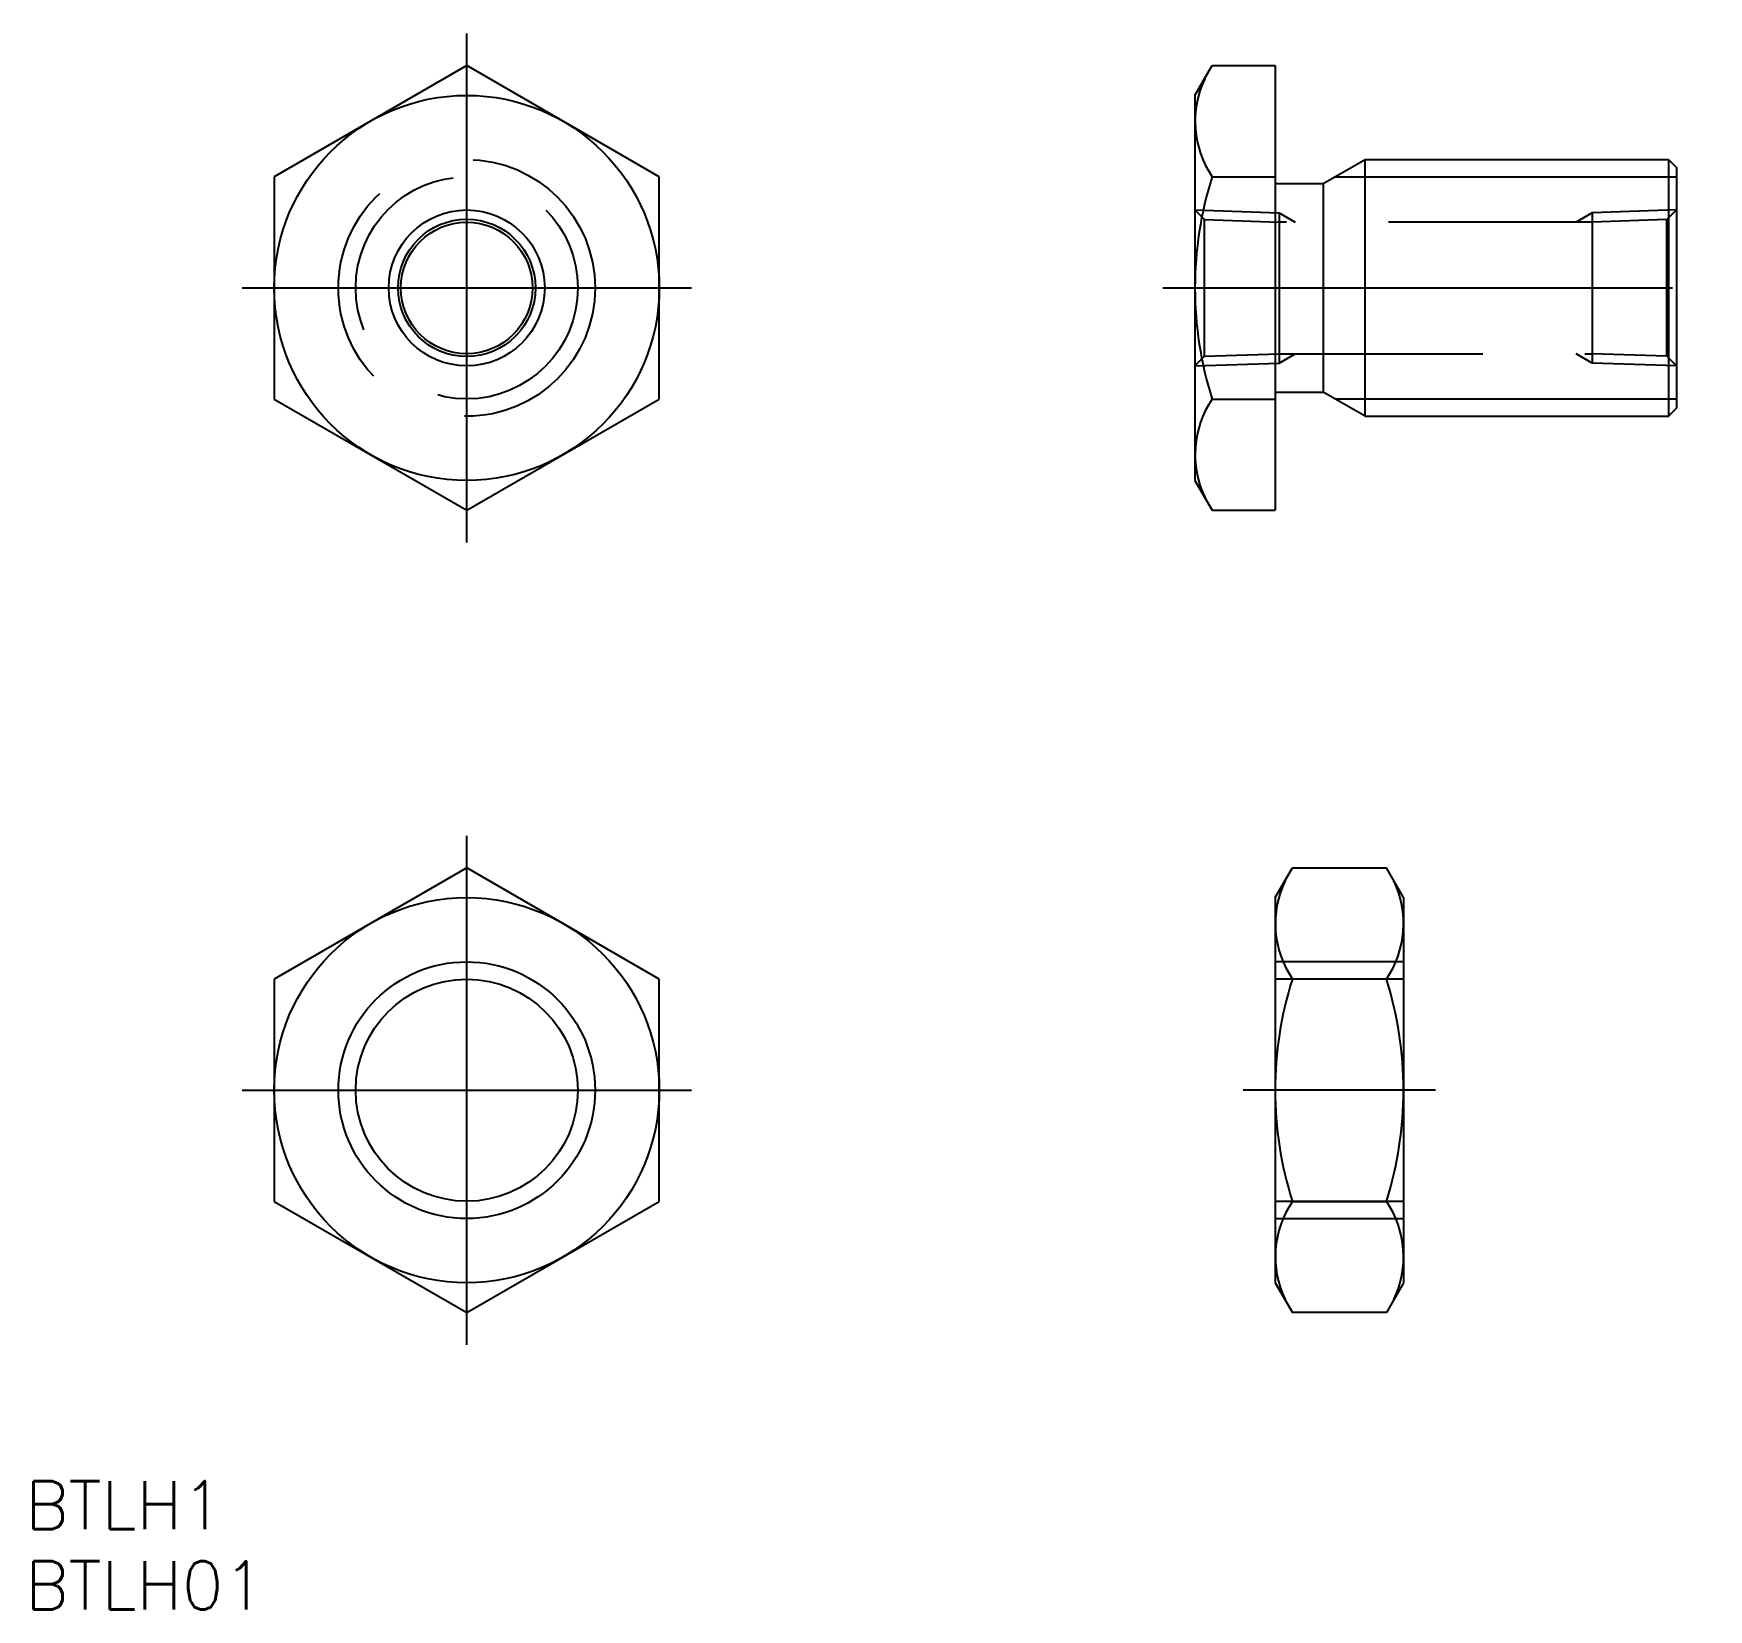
# Model space of a CAD drawing. Extents: x -27 to 77, y -82 to 16.
import ezdxf

# ---------------------------------------------------------------- set-up
doc = ezdxf.new("R2010")
doc.units = 0
doc.linetypes.add('CENTER', pattern=[50.8, 31.75, -6.35, 6.35, -6.35])
doc.linetypes.add('DASHED', pattern=[19.05, 12.7, -6.35])
doc.layers.get('0').update_dxf_attribs({"linetype": 'CONTINUOUS'})
doc.layers.add('CENTER', color=1, linetype='CENTER')
doc.styles.get("Standard").update_dxf_attribs({"font": 'txt.shx', "height": 3, "bigfont": 'bigfont.shx'})

msp = doc.modelspace()

# ---------------------------------------------------------------- linework, layer by layer
at = {"color": 7, "linetype": 'CONTINUOUS'}
for p, q in [((0, 13.86), (-12, 6.93)), ((12, 6.93), (0, 13.86)), ((45.38, 12), (46.45, 13.86)), ((46.45, 13.86), (50.38, 13.86)), ((50.38, 13.86), (50.38, -13.86)), ((45.38, 12), (45.38, -12)), ((53.38, 6.5), (55.98, 8)), ((55.98, 8), (74.88, 8)), ((55.98, -8), (55.98, 8)), ((74.88, 8), (75.38, 7.5)), ((74.88, 8), (74.88, -8)), ((75.38, 7.5), (75.38, -7.5)), ((-12, 6.93), (-12, -6.93)), ((12, -6.93), (12, 6.93)), ((46.45, 6.93), (50.38, 6.93)), ((50.38, 6.5), (53.38, 6.5)), ((53.38, 6.5), (53.38, -6.5)), ((75.38, 7), (75.38, -7)), ((-12, -6.93), (0, -13.86)), ((0, -13.86), (12, -6.93)), ((46.45, -6.93), (50.38, -6.93)), ((50.38, -6.5), (53.38, -6.5)), ((55.98, -8), (53.38, -6.5)), ((55.98, -8), (74.88, -8)), ((74.88, -8), (75.38, -7.5)), ((45.38, -12), (46.45, -13.86)), ((46.45, -13.86), (50.38, -13.86)), ((0, -36.14), (-12, -43.07)), ((12, -43.07), (0, -36.14)), ((50.38, -38), (51.45, -36.14)), ((51.45, -36.14), (57.31, -36.14)), ((58.38, -38), (57.31, -36.14)), ((50.38, -38), (50.38, -62)), ((58.38, -38), (58.38, -62)), ((-12, -43.07), (-12, -56.93)), ((12, -56.93), (12, -43.07)), ((57.31, -43.07), (51.45, -43.07)), ((-12, -56.93), (0, -63.86)), ((0, -63.86), (12, -56.93)), ((51.45, -56.93), (57.31, -56.93)), ((50.38, -62), (51.45, -63.86)), ((58.38, -62), (57.31, -63.86)), ((57.31, -63.86), (51.45, -63.86))]:
    msp.add_line(p, q, dxfattribs=at)
at = {"color": 3, "linetype": 'CONTINUOUS'}
for p, q in [((54.11, 6.92), (75.38, 6.92)), ((54.11, -6.92), (75.38, -6.92))]:
    msp.add_line(p, q, dxfattribs=at)
at = {"color": 3, "linetype": 'DASHED'}
for p, q in [((45.38, 4.86), (50.62, 4.68)), ((45.38, 4.86), (45.98, 4.26)), ((45.98, 4.26), (50.62, 4.1)), ((45.98, -4.26), (45.98, 4.26)), ((50.62, 4.68), (51.63, 4.1)), ((50.62, 4.68), (50.62, -4.68)), ((70.14, 4.68), (69.14, 4.1)), ((75.38, 4.86), (70.14, 4.68)), ((70.14, 4.68), (70.14, -4.68)), ((74.78, 4.26), (70.14, 4.1)), ((75.38, 4.86), (74.78, 4.26)), ((74.78, -4.26), (74.78, 4.26)), ((70.14, 4.1), (50.62, 4.1)), ((45.98, -4.26), (50.62, -4.1)), ((50.62, -4.68), (51.63, -4.1)), ((50.62, -4.1), (70.14, -4.1)), ((70.14, -4.68), (69.14, -4.1)), ((74.78, -4.26), (70.14, -4.1)), ((45.38, -4.86), (45.98, -4.26)), ((45.38, -4.86), (50.62, -4.68)), ((75.38, -4.86), (70.14, -4.68)), ((75.38, -4.86), (74.78, -4.26)), ((58.38, -42), (50.38, -42)), ((58.38, -43.08), (50.38, -43.08)), ((50.38, -56.92), (58.38, -56.92)), ((50.38, -58), (58.38, -58))]:
    msp.add_line(p, q, dxfattribs=at)
at = {"color": 7, "linetype": 'CONTINUOUS'}
for centre, radius in [((0, 0), 12), ((0, 0), 4.28), ((0, 0), 4.1), ((0, -50), 12), ((0, -50), 6.92)]:
    msp.add_circle(centre, radius, dxfattribs=at)
at = {"color": 3, "linetype": 'DASHED'}
for radius in [8, 6.92]:
    msp.add_circle((0, 0), radius, dxfattribs=at)
at = {"color": 3, "linetype": 'CONTINUOUS'}
for centre, radius in [((0, 0), 4.86), ((0, -50), 8)]:
    msp.add_circle(centre, radius, dxfattribs=at)
at = {"color": 7, "linetype": 'CONTINUOUS'}
for centre, radius, start, end in [((51.52, 10.39), 6.13, 154.3842, 214.3842), ((68.31, 0), 22.93, 162.412, 197.588), ((51.52, -10.39), 6.13, 145.6158, 205.6158), ((56.52, -39.61), 6.13, 154.3842, 214.3842), ((52.25, -39.61), 6.13, 325.6158, 25.6158), ((73.31, -50), 22.93, 162.412, 197.588), ((35.45, -50), 22.93, 342.412, 17.588), ((56.52, -60.39), 6.13, 145.6158, 205.6158), ((52.25, -60.39), 6.13, 334.3842, 34.3842)]:
    msp.add_arc(centre, radius, start, end, dxfattribs=at)
at = {"layer": 'CENTER', "color": 1, "linetype": 'CENTER'}
for p, q in [((0, -15.86), (0, 15.86)), ((-14, 0), (14, 0)), ((43.38, 0), (77.38, 0)), ((0, -65.86), (0, -34.14)), ((-14, -50), (14, -50)), ((60.38, -50), (48.38, -50))]:
    msp.add_line(p, q, dxfattribs=at)

# ---------------------------------------------------------------- texts
at = {"color": 7, "linetype": 'CONTINUOUS'}
for s, p in [('BTLH1', (-27.51, -77.36)), ('BTLH01', (-27.51, -82.36))]:
    msp.add_text(s, height=3, dxfattribs=at).set_placement(p)

doc.saveas('drawing.dxf')
